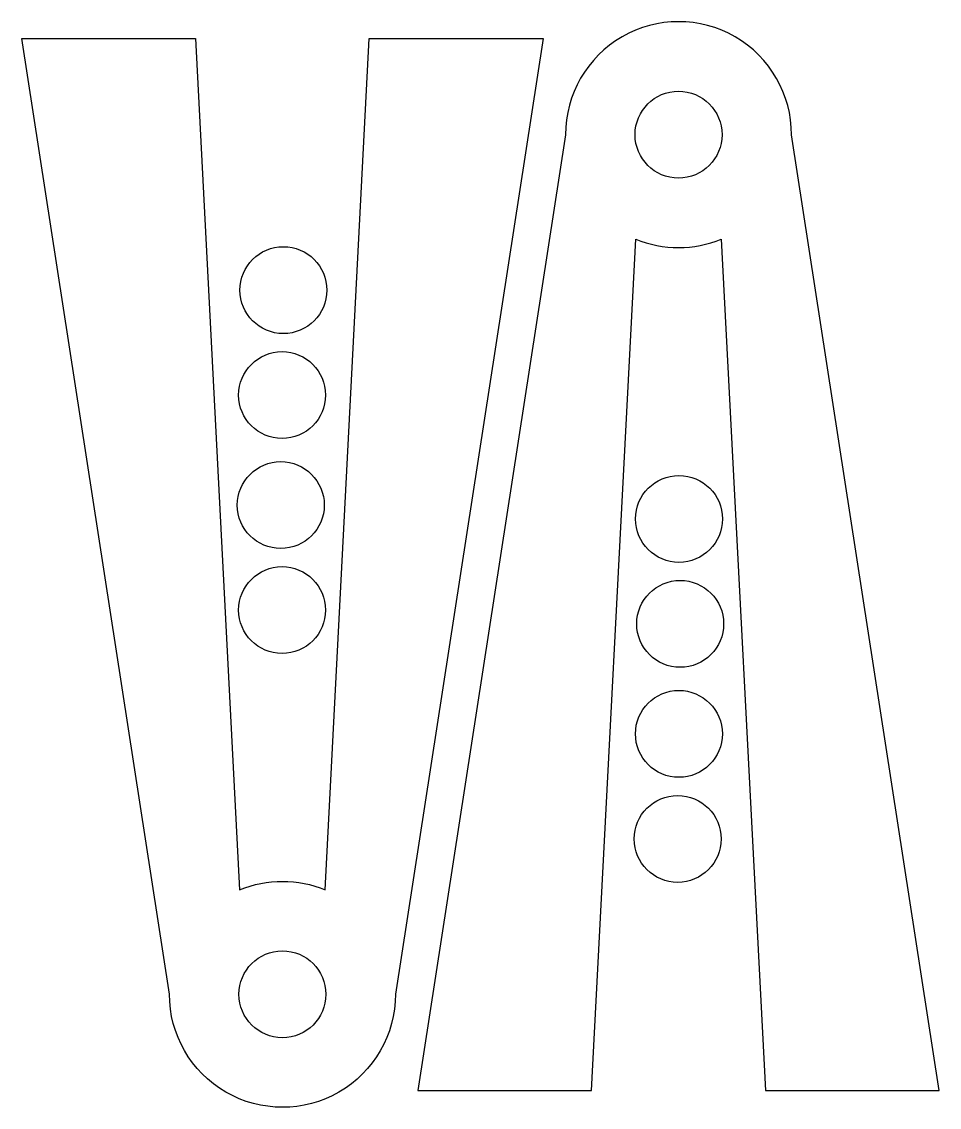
# Model space of a CAD drawing. Header units: millimetres. Extents: x -126 to -20, y -12 to 113.
import ezdxf

# ---------------------------------------------------------------- set-up
doc = ezdxf.new("R2010")
doc.units = ezdxf.units.MM
doc.layers.get('0').update_dxf_attribs({"linetype": 'CONTINUOUS'})

msp = doc.modelspace()

# ---------------------------------------------------------------- linework, layer by layer
for points in [[(-63, 99.98), (-80, -10), (-60, -10), (-54.92, 87.97, 0.196718), (-45.08, 87.97), (-40, -10), (-20, -10), (-37, 99.97, 1.002189)], [(-108.58, 1.1), (-125.58, 111.07), (-105.58, 111.07), (-100.5, 13.1, -0.196718), (-90.65, 13.1), (-85.58, 111.07), (-65.58, 111.07), (-82.58, 1.09, -1.002189)]]:
    msp.add_lwpolyline(points, format="xyb", close=True)
for centre in [(-50, 100), (-95.47, 82.11), (-95.62, 70.03), (-95.77, 57.37), (-49.95, 55.78), (-95.62, 45.29), (-49.81, 43.7), (-49.96, 31.04), (-50.1, 18.95), (-95.58, 1.07)]:
    msp.add_circle(centre, 5)

doc.saveas('drawing.dxf')
